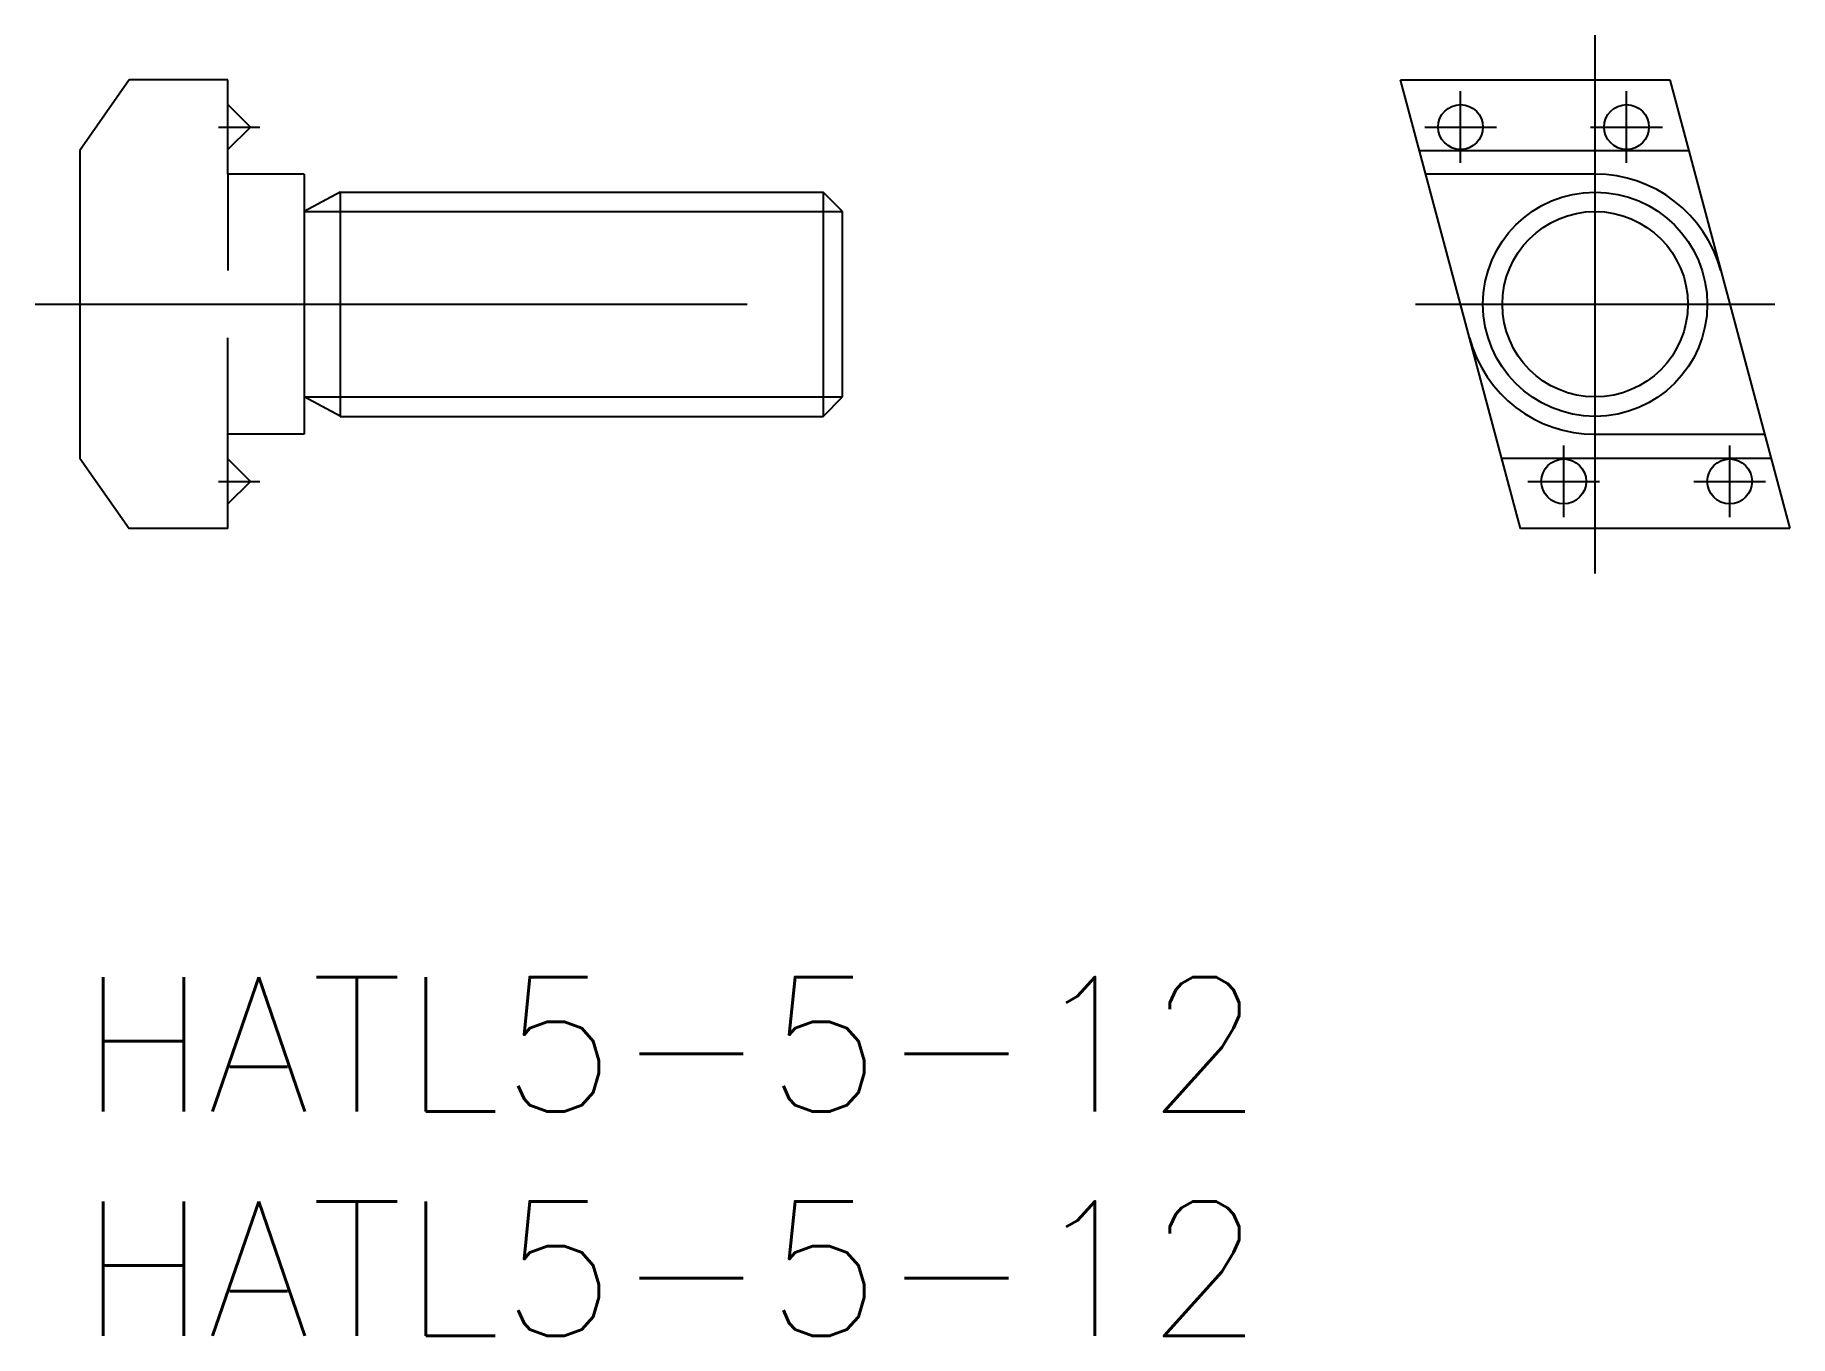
# Model space of a CAD drawing. Extents: x -1 to 38.1, y -8 to 21.
import ezdxf

# ---------------------------------------------------------------- set-up
doc = ezdxf.new("R2010")
doc.units = 0
doc.header["$LTSCALE"] = 0.5
doc.linetypes.add('CENTER', pattern=[50.8, 31.75, -6.35, 6.35, -6.35])
doc.linetypes.add('DASHED', pattern=[19.05, 12.7, -6.35])
for name, color, linetype in [('MSM_CENTER', 1, 'CENTER'), ('MSM_CONTINUOUS', 7, 'CONTINUOUS'), ('MSM_DASHED', 4, 'DASHED'), ('MSM_NARROW', 5, 'CONTINUOUS'), ('MSM_PART_NUMBER', 7, 'CONTINUOUS')]:
    doc.layers.add(name, color=color, linetype=linetype)
doc.styles.get("Standard").update_dxf_attribs({"font": 'txt.shx', "height": 1, "bigfont": 'bigfont.shx'})

# ---------------------------------------------------------------- blocks, each defined once
blk = doc.blocks.new('*U14')
at = {"layer": 'MSM_PART_NUMBER'}
blk.add_text('HATL5-5-12', height=3, dxfattribs=at).set_placement((0, -3))
blk = doc.blocks.new('*U15')
at = {"layer": 'MSM_PART_NUMBER'}
blk.add_text('HATL5-5-12', height=3, dxfattribs=at).set_placement((0, -8))

msp = doc.modelspace()

# ---------------------------------------------------------------- linework, layer by layer
at = {"layer": 'MSM_CENTER'}
for p, q in [((33.78, 9), (33.78, 21)), ((30.78, 18.15), (30.78, 19.75)), ((34.48, 18.15), (34.48, 19.75)), ((3.089, 18.95), (4.011, 18.95)), ((29.98, 18.95), (31.58, 18.95)), ((33.68, 18.95), (35.28, 18.95)), ((-1, 15), (18, 15)), ((29.778, 15), (37.783, 15)), ((33.08, 10.25), (33.08, 11.85)), ((36.78, 10.25), (36.78, 11.85)), ((3.089, 11.05), (4.011, 11.05)), ((32.28, 11.05), (33.88, 11.05)), ((35.98, 11.05), (37.58, 11.05))]:
    msp.add_line(p, q, dxfattribs=at)
at = {"layer": 'MSM_CONTINUOUS'}
for p, q in [((1.1, 20), (0, 18.429)), ((3.3, 20), (1.1, 20)), ((3.3, 17.9), (3.3, 20)), ((29.438, 20), (35.443, 20)), ((32.118, 10), (29.438, 20)), ((35.443, 20), (38.122, 10)), ((3.8, 18.95), (3.3, 19.45)), ((3.3, 18.45), (3.8, 18.95)), ((0, 18.429), (0, 11.571)), ((5, 17.9), (3.3, 17.9)), ((5, 17.9), (5, 12.1)), ((33.78, 17.9), (30.001, 17.9)), ((5.8, 17.5), (5, 17.067)), ((5.8, 17.5), (16.567, 17.5)), ((5.8, 17.5), (5.8, 12.5)), ((16.567, 17.5), (16.567, 12.5)), ((17, 17.067), (16.567, 17.5)), ((17, 12.933), (17, 17.067)), ((3.3, 10), (3.3, 14.249)), ((5.8, 12.504), (5, 12.933)), ((16.567, 12.5), (17, 12.933)), ((5.8, 12.5), (16.567, 12.5)), ((5, 12.1), (3.3, 12.1)), ((33.78, 12.1), (37.56, 12.1)), ((0, 11.571), (1.1, 10)), ((3.8, 11.05), (3.3, 11.55)), ((3.3, 10.55), (3.8, 11.05)), ((3.3, 10), (1.1, 10)), ((38.122, 10), (32.118, 10))]:
    msp.add_line(p, q, dxfattribs=at)
for centre, radius in [((30.78, 18.95), 0.5), ((34.48, 18.95), 0.5), ((33.78, 15), 2.5), ((33.08, 11.05), 0.5), ((36.78, 11.05), 0.5)]:
    msp.add_circle(centre, radius, dxfattribs=at)
for start, end in [(15, 90), (195, 270)]:
    msp.add_arc((33.78, 15), 2.9, start, end, dxfattribs=at)
at = {"layer": 'MSM_DASHED'}
for p, q in [((29.859, 18.429), (35.864, 18.429)), ((3.3, 17.9), (3.3, 15.751)), ((31.697, 11.571), (37.701, 11.571))]:
    msp.add_line(p, q, dxfattribs=at)
at = {"layer": 'MSM_NARROW'}
for p, q in [((5, 17.067), (17, 17.067)), ((5, 12.933), (17, 12.933))]:
    msp.add_line(p, q, dxfattribs=at)
msp.add_circle((33.78, 15), 2.067, dxfattribs=at)

# ---------------------------------------------------------------- block references
at = {"layer": 'MSM_CONTINUOUS'}
for name in ['*U14', '*U15']:
    msp.add_blockref(name, (0, 0), dxfattribs=at)

doc.saveas('drawing.dxf')
